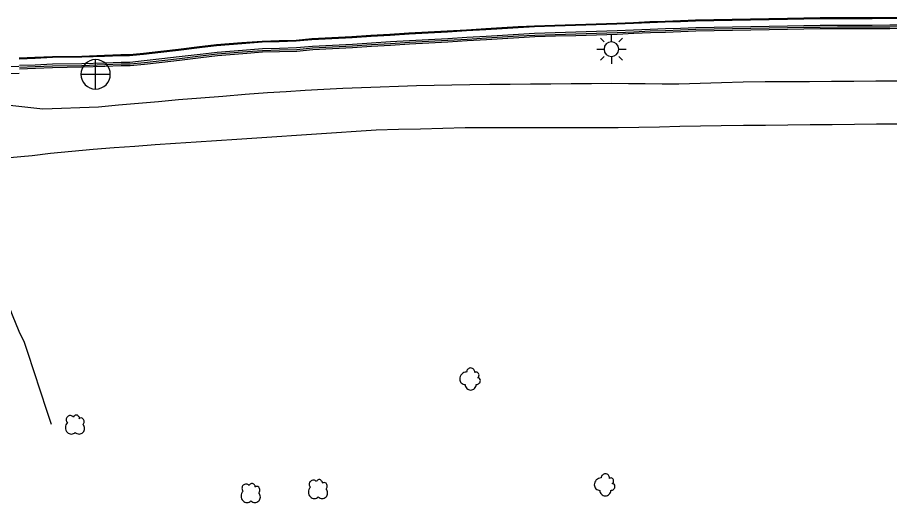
# Model space of a CAD drawing. Header units: feet. Extents: x 3174203 to 3175581, y 1715832 to 1717426.
# Drawn here: x 3174839.6 to 3175034.4, y 1716137.2 to 1716245.4 of the extents above; entities that cross this region are included whole.
import ezdxf

# ---------------------------------------------------------------- set-up
doc = ezdxf.new("R2010")
doc.units = ezdxf.units.FT
doc.header["$MEASUREMENT"] = 0
for name, color, linetype, lineweight in [('BACK_OF_CURB', 5, 'Continuous', 30), ('BOTTOM_OF_CURB', 3, 'Continuous', 30), ('CONCRETE_BOTTOM', 9, 'Continuous', 30), ('CONCRETE_TOP', 204, 'Continuous', 30), ('FOOT_PATH', 2, 'Continuous', 30), ('GUTTER', 30, 'Continuous', 30), ('LIGHT_POLE', 5, 'Continuous', 30), ('MANHOLE', 30, 'Continuous', 30), ('SHRUB', 14, 'Continuous', 30), ('SINGLE_TREE', 3, 'Continuous', 30), ('TOP_OF_CURB', 1, 'Continuous', 30)]:
    doc.layers.add(name, color=color, linetype=linetype, lineweight=lineweight)
for name, color, linetype, lineweight, true_color in [('BRIDGE', 117, 'Continuous', 30, 0x53735e), ('FENCE', 201, 'Continuous', 30, 0xe39cff), ('PAVED_ROAD', 140, 'Continuous', 30, 0x38a9ff)]:
    doc.layers.add(name, color=color, linetype=linetype, lineweight=lineweight, true_color=true_color)

# ---------------------------------------------------------------- blocks, each defined once
blk = doc.blocks.new('SYM205')
at = {"lineweight": -2}
for p, q in [((-0.25, 0.25), (-0.375, 0.375)), ((0, 0.25), (0, 0.5)), ((0.25, 0.25), (0.375, 0.375)), ((0.25, 0), (0.5, 0)), ((-0.25, -0.25), (-0.375, -0.375)), ((0, -0.25), (0, -0.5)), ((0.25, -0.25), (0.375, -0.375))]:
    blk.add_line(p, q, dxfattribs=at)
at = {"lineweight": -2, "flags": 128}
blk.add_lwpolyline([(-0.5, 0), (-0.25, 0, 1), (0.25, 0, 1), (-0.25, 0)], format="xyb", dxfattribs=at)
blk = doc.blocks.new('SYM205_1')
at = {"layer": 'LIGHT_POLE', "ltscale": 0.25, "xscale": 26.246667, "yscale": 26.246667, "zscale": 26.246667}
blk.add_blockref('SYM205', (0, 0), dxfattribs=at)
blk = doc.blocks.new('SYM003')
at = {"layer": 'LIGHT_POLE', "ltscale": 0.25, "xscale": 0.5, "yscale": 0.5, "zscale": 0.5}
blk.add_blockref('SYM205_1', (0, 0), dxfattribs=at)
blk = doc.blocks.new('SYM203')
at = {"lineweight": -2}
blk.add_line((-0.5, 0), (0.5, 0), dxfattribs=at)
at = {"lineweight": -2, "flags": 128}
blk.add_lwpolyline([(0, -0.5, 1), (0, 0.5, 1), (0, -0.5), (0, 0.5)], format="xyb", dxfattribs=at)
blk = doc.blocks.new('SYM203_1')
at = {"layer": 'MANHOLE', "ltscale": 0.25, "xscale": 26.246667, "yscale": 26.246667, "zscale": 26.246667}
blk.add_blockref('SYM203', (0, 0), dxfattribs=at)
blk = doc.blocks.new('SYM004')
at = {"layer": 'MANHOLE', "ltscale": 0.25, "xscale": 0.5, "yscale": 0.5, "zscale": 0.5}
blk.add_blockref('SYM203_1', (0, 0), dxfattribs=at)
blk = doc.blocks.new('SYM231')
at = {"layer": 'SHRUB', "ltscale": 0.25}
for centre, radius, start, end in [((0.298974, 5.855085), 3.690935, 89.999957, 180.000043), ((0.29898, 5.855085), 3.690935, 354.734283, 90.000043), ((-3.391965, -0.296476), 6.151558, 89.999957, 180.000043), ((5.220229, 3.394459), 2.460623, 342.885514, 120.419776), ((6.45054, 2.164144), 1.230312, 269.999957, 24.295265), ((6.450541, -1.526791), 2.460623, 359.999957, 90.000043), ((-4.622277, -0.296484), 4.921246, 179.999957, 270.000043), ((0.298973, -5.217734), 4.921246, 179.999957, 270.000043), ((0.298981, -5.217734), 4.921246, 269.999957, 0.000043), ((5.22023, -1.526796), 3.690935, 269.999957, 0.000043)]:
    blk.add_arc(centre, radius, start, end, dxfattribs=at)
blk = doc.blocks.new('SYM006')
at = {"layer": 'SHRUB', "ltscale": 0.25, "xscale": 0.5, "yscale": 0.5, "zscale": 0.5}
blk.add_blockref('SYM231', (0, 0), dxfattribs=at)
blk = doc.blocks.new('SYM217')
at = {"layer": 'SINGLE_TREE', "ltscale": 0.25}
for centre, radius, start, end in [((-3.999317, 4.740554), 3.690935, 39.734283, 135.000043), ((1.220457, 6.480478), 2.460623, 27.885514, 165.419776), ((-2.259399, -2.219148), 6.151558, 134.999957, 225.000043), ((-3.999321, 4.74055), 3.690935, 134.999957, 225.000043), ((2.960383, 6.480475), 1.230312, 314.999957, 69.295265), ((5.570268, 3.870591), 2.460623, 44.999957, 135.000043), ((4.70031, 3.000626), 3.690935, 314.999957, 45.000043), ((3.830349, -3.08911), 4.921246, 314.999957, 45.000043), ((-3.129355, -3.089116), 4.921246, 224.999957, 315.000043), ((3.830344, -3.089116), 4.921246, 224.999957, 315.000043)]:
    blk.add_arc(centre, radius, start, end, dxfattribs=at)
blk = doc.blocks.new('SYM007')
at = {"layer": 'SINGLE_TREE', "ltscale": 0.25, "xscale": 0.5, "yscale": 0.5, "zscale": 0.5}
blk.add_blockref('SYM217', (0, 0), dxfattribs=at)

msp = doc.modelspace()

# ---------------------------------------------------------------- linework, layer by layer
at = {"layer": 'BACK_OF_CURB'}
msp.add_polyline3d([(3174840.074784, 1716233.93109, 5252.415862), (3174843.609417, 1716234.074446, 5252.327), (3174847.457872, 1716234.23053, 5252.218), (3174854.00091, 1716234.325019, 5252.104), (3174859.121492, 1716234.481838, 5252.172), (3174862.733605, 1716234.637822, 5252.20558), (3174864.738857, 1716234.637822, 5252.220468), (3174867.961939, 1716234.98141, 5252.242935), (3174871.87955, 1716235.425064, 5252.269613), (3174875.796875, 1716235.868687, 5252.30053), (3174880.500355, 1716236.429016, 5252.342468), (3174884.237504, 1716236.896356, 5252.37907), (3174889.877958, 1716237.312417, 5252.437482), (3174894.300473, 1716237.667991, 5252.483848), (3174898.099647, 1716237.771766, 5252.524641), (3174901.944566, 1716237.876791, 5252.56215), (3174905.476815, 1716238.213493, 5252.596092), (3174909.918696, 1716238.447375, 5252.633979), (3174914.380191, 1716238.682289, 5252.673067), (3174918.622262, 1716238.945491, 5252.714563), (3174922.860791, 1716239.208473, 5252.761009), (3174927.096625, 1716239.471288, 5252.809297), (3174931.36939, 1716239.705867, 5252.85588), (3174935.646757, 1716239.9407, 5252.901677), (3174939.944491, 1716240.198363, 5252.944909), (3174944.239504, 1716240.455862, 5252.987603), (3174947.839591, 1716240.663919, 5253.020984), (3174951.440494, 1716240.872022, 5253.05152), (3174955.031755, 1716241.079568, 5253.085224), (3174959.618549, 1716241.227592, 5253.13214), (3174964.214995, 1716241.375927, 5253.179837), (3174968.811441, 1716241.524262, 5253.231234), (3174973.41211, 1716241.672733, 5253.286149), (3174977.113367, 1716241.833476, 5253.331521), (3174980.807873, 1716241.993927, 5253.377969), (3174984.191713, 1716242.118261, 5253.418243), (3174987.578082, 1716242.242689, 5253.461025), (3174990.957294, 1716242.366853, 5253.501032), (3174995.043105, 1716242.439752, 5253.544332), (3174999.136077, 1716242.512778, 5253.592496), (3175003.229049, 1716242.585805, 5253.644125), (3175007.32202, 1716242.658831, 5253.700528), (3175011.415666, 1716242.731869, 5253.757545), (3175015.071595, 1716242.803605, 5253.804027), (3175018.720687, 1716242.875207, 5253.850452), (3175022.585903, 1716242.888226, 5253.89604), (3175026.45728, 1716242.901267, 5253.941055), (3175030.328658, 1716242.914307, 5253.984466), (3175034.20428, 1716242.927362, 5254.032764), (3175038.648551, 1716242.992082, 5254.087709)], dxfattribs=at)
at = {"layer": 'BOTTOM_OF_CURB'}
msp.add_polyline3d([(3174840.045816, 1716234.688913, 5251.64329), (3174843.578685, 1716234.832198, 5251.679), (3174847.437027, 1716234.988683, 5251.68), (3174853.983827, 1716235.083226, 5251.425), (3174859.093524, 1716235.239711, 5251.554), (3174862.717238, 1716235.396196, 5251.761), (3174864.698549, 1716235.396196, 5251.881), (3174867.879074, 1716235.735247, 5251.899), (3174871.794212, 1716236.178622, 5251.905729), (3174875.70935, 1716236.621997, 5251.916227), (3174880.408447, 1716237.181803, 5251.933), (3174884.16251, 1716237.651259, 5251.956), (3174889.819674, 1716238.068553, 5252.000715), (3174894.259701, 1716238.425534, 5252.036994), (3174898.078939, 1716238.529858, 5252.071036), (3174901.898177, 1716238.634181, 5252.104075), (3174905.42087, 1716238.969972, 5252.132428), (3174909.87882, 1716239.2047, 5252.17125), (3174914.33677, 1716239.439428, 5252.213936), (3174918.575299, 1716239.70241, 5252.258076), (3174922.813827, 1716239.965392, 5252.30572), (3174927.052356, 1716240.228374, 5252.356776), (3174931.327817, 1716240.463101, 5252.408875), (3174935.603278, 1716240.697829, 5252.459), (3174939.899106, 1716240.955378, 5252.511007), (3174944.194933, 1716241.212926, 5252.558306), (3174947.795836, 1716241.42103, 5252.597206), (3174951.396739, 1716241.629133, 5252.631803), (3174954.997641, 1716241.837237, 5252.666685), (3174959.594088, 1716241.985572, 5252.712504), (3174964.190534, 1716242.133906, 5252.763284), (3174968.78698, 1716242.282241, 5252.81493), (3174973.383427, 1716242.430576, 5252.871206), (3174977.080462, 1716242.591137, 5252.91675), (3174980.777497, 1716242.751697, 5252.959575), (3174984.163866, 1716242.876124, 5252.99575), (3174987.550236, 1716243.000552, 5253.03025), (3174990.936605, 1716243.124979, 5253.065974), (3174995.029576, 1716243.198005, 5253.111192), (3174999.122548, 1716243.271032, 5253.160814), (3175003.21552, 1716243.344058, 5253.211238), (3175007.308491, 1716243.417085, 5253.266093), (3175011.401463, 1716243.490111, 5253.325241), (3175015.056717, 1716243.561833, 5253.374323), (3175018.711971, 1716243.633556, 5253.422685), (3175022.583348, 1716243.646596, 5253.472421), (3175026.454726, 1716243.659637, 5253.522076), (3175030.326104, 1716243.672677, 5253.568757), (3175034.197481, 1716243.685718, 5253.613342), (3175038.637508, 1716243.750376, 5253.6685)], dxfattribs=at)
at = {"layer": 'BRIDGE'}
msp.add_polyline3d([(3174693.325839, 1716231.600553, 5251.746296), (3174744.235237, 1716232.051028, 5251.949815), (3174802.363208, 1716232.505224, 5252.225384), (3174839.987471, 1716232.919268, 5252.374141)], dxfattribs=at)
at = {"layer": 'CONCRETE_BOTTOM', "extrusion": (0.002283, -0.621581, 0.783346), "elevation": -1055417.533037, "flags": 128}
msp.add_lwpolyline([(3180975.340951, 1338525.607271), (3181043.725117, 1338526.186934), (3181122.0108, 1338526.672944)], dxfattribs=at)
at = {"layer": 'CONCRETE_TOP', "extrusion": (-0.004084, -0.068914, 0.997614), "elevation": -126000.059571, "flags": 128}
msp.add_lwpolyline([(3067741.828851, 1896887.016609), (3067663.709213, 1896881.776869), (3067595.503668, 1896876.89817)], dxfattribs=at)
at = {"layer": 'FENCE'}
msp.add_polyline3d([(3174825.624445, 1716212.299767, 5250.084), (3174827.11443, 1716208.423832, 5249.912), (3174828.604414, 1716204.547897, 5249.202), (3174830.206014, 1716200.424764, 5248.247), (3174831.807613, 1716196.301632, 5247.317), (3174833.060649, 1716192.990731, 5246.47), (3174834.313685, 1716189.679831, 5245.909), (3174835.566721, 1716186.368931, 5245.185), (3174837.017201, 1716182.711844, 5244.37), (3174838.467681, 1716179.054758, 5243.588), (3174839.918162, 1716175.397672, 5242.581), (3174841.081739, 1716172.939684, 5242.007), (3174841.822341, 1716170.714827, 5241.539), (3174843.238106, 1716166.409888, 5240.748), (3174844.653871, 1716162.10495, 5240.774), (3174846.069636, 1716157.800012, 5240.561), (3174847.164695, 1716154.677644, 5240.999)], dxfattribs=at)
at = {"layer": 'FOOT_PATH'}
for points in [[(3174835.886331, 1716226.064036, 5252.522458), (3174840.581033, 1716225.536533, 5252.541358), (3174845.275735, 1716225.00903, 5252.559512), (3174849.411903, 1716225.157102, 5252.571791), (3174853.548072, 1716225.305175, 5252.58025), (3174857.68424, 1716225.453247, 5252.588688), (3174862.149388, 1716225.850314, 5252.5945), (3174866.614537, 1716226.24738, 5252.601736), (3174871.079685, 1716226.644446, 5252.613116), (3174875.544833, 1716227.041512, 5252.628315), (3174880.498667, 1716227.44106, 5252.645873), (3174885.452501, 1716227.840608, 5252.667), (3174890.406335, 1716228.240156, 5252.690563), (3174895.360169, 1716228.639704, 5252.71), (3174899.567331, 1716228.877944, 5252.729522), (3174903.774493, 1716229.116183, 5252.753441), (3174907.981655, 1716229.354423, 5252.78182), (3174912.188817, 1716229.592663, 5252.814554), (3174916.343058, 1716229.751489, 5252.850957), (3174920.4973, 1716229.910316, 5252.888098), (3174924.651542, 1716230.069142, 5252.929255), (3174928.615601, 1716230.163446, 5252.972075), (3174932.57966, 1716230.257749, 5253.018296), (3174936.54372, 1716230.352052, 5253.067766), (3174940.507779, 1716230.446355, 5253.121716), (3174945.032463, 1716230.48039, 5253.180879), (3174949.557146, 1716230.514424, 5253.23625), (3174954.08183, 1716230.548458, 5253.28853), (3174958.606514, 1716230.582492, 5253.343764), (3174963.131197, 1716230.616527, 5253.402), (3174967.655881, 1716230.650561, 5253.458676), (3174972.180564, 1716230.684595, 5253.511085), (3174975.931289, 1716230.644888, 5253.55379), (3174979.682013, 1716230.605182, 5253.59225), (3174983.432738, 1716230.565475, 5253.633097), (3174987.183463, 1716230.525769, 5253.677328), (3174991.947941, 1716230.696176, 5253.736535), (3174996.71242, 1716230.866584, 5253.79625), (3175001.476898, 1716231.036991, 5253.85446), (3175006.416124, 1716231.063462, 5253.911615), (3175011.35535, 1716231.089934, 5253.966), (3175016.294575, 1716231.116405, 5254.017125), (3175021.233801, 1716231.142876, 5254.064031), (3175026.173027, 1716231.169347, 5254.112169), (3175031.112253, 1716231.195818, 5254.165147), (3175036.051478, 1716231.222289, 5254.222583)], [(3174836.99667, 1716214.038146, 5252.717709), (3174842.85948, 1716214.594039, 5252.712008), (3174846.987262, 1716215.138586, 5252.708626), (3174851.729296, 1716215.550779, 5252.709308), (3174856.471331, 1716215.962972, 5252.71325), (3174861.213366, 1716216.375164, 5252.718944), (3174865.773605, 1716216.688681, 5252.728083), (3174870.333845, 1716217.002198, 5252.737895), (3174874.894084, 1716217.315715, 5252.751462), (3174879.454323, 1716217.629232, 5252.769158), (3174884.014563, 1716217.942749, 5252.791485), (3174888.574802, 1716218.256265, 5252.818314), (3174893.010183, 1716218.551229, 5252.841603), (3174897.445563, 1716218.846192, 5252.865502), (3174901.880944, 1716219.141156, 5252.893393), (3174906.316325, 1716219.436119, 5252.925288), (3174910.751705, 1716219.731083, 5252.961072), (3174915.187086, 1716220.026046, 5253.000937), (3174919.622467, 1716220.32101, 5253.045372), (3174924.587463, 1716220.439243, 5253.095917), (3174929.55246, 1716220.557477, 5253.14875), (3174934.517457, 1716220.675711, 5253.206028), (3174939.482454, 1716220.793944, 5253.266115), (3174944.360299, 1716220.800427, 5253.325635), (3174949.238145, 1716220.80691, 5253.384063), (3174954.11599, 1716220.813392, 5253.440141), (3174958.993835, 1716220.819875, 5253.499), (3174963.871681, 1716220.826358, 5253.558125), (3174968.749526, 1716220.83284, 5253.616785), (3174973.627372, 1716220.839323, 5253.678876), (3174978.224632, 1716220.925543, 5253.74025), (3174982.821892, 1716221.011763, 5253.797514), (3174987.419152, 1716221.097983, 5253.854053), (3174992.016412, 1716221.184204, 5253.909408), (3174996.613672, 1716221.270424, 5253.962899), (3175001.568332, 1716221.319269, 5254.020975), (3175006.522993, 1716221.368115, 5254.078319), (3175011.477654, 1716221.41696, 5254.13175), (3175016.432315, 1716221.465805, 5254.182562), (3175021.386976, 1716221.514651, 5254.238), (3175026.341636, 1716221.563496, 5254.29675), (3175031.296297, 1716221.612342, 5254.35225), (3175036.250958, 1716221.661187, 5254.404)]]:
    msp.add_polyline3d(points, dxfattribs=at)
at = {"layer": 'GUTTER'}
msp.add_polyline3d([(3174839.989182, 1716236.170476, 5251.654955), (3174843.528267, 1716236.314013, 5251.675987), (3174847.396274, 1716236.47089, 5251.703), (3174853.950428, 1716236.565539, 5251.692), (3174859.038846, 1716236.721373, 5251.779), (3174862.68524, 1716236.878837, 5251.825127), (3174864.619746, 1716236.878837, 5251.848516), (3174867.717073, 1716237.209019, 5251.876748), (3174871.627655, 1716237.651878, 5251.911), (3174875.538236, 1716238.094736, 5251.938276), (3174880.228763, 1716238.653523, 5251.975844), (3174884.015893, 1716239.127113, 5252.010297), (3174889.705728, 1716239.546817, 5252.062722), (3174894.179993, 1716239.906551, 5252.107), (3174897.993739, 1716240.010725, 5252.146421), (3174901.807486, 1716240.114898, 5252.182685), (3174905.311496, 1716240.448908, 5252.212535), (3174909.781689, 1716240.684281, 5252.249392), (3174914.251882, 1716240.919653, 5252.289632), (3174918.489858, 1716241.182601, 5252.33125), (3174922.727833, 1716241.445548, 5252.376107), (3174926.965809, 1716241.708496, 5252.421544), (3174931.242042, 1716241.943266, 5252.467165), (3174935.518274, 1716242.178036, 5252.516607), (3174939.813036, 1716242.435521, 5252.5695), (3174944.107797, 1716242.693005, 5252.622219), (3174947.715514, 1716242.901503, 5252.664492), (3174951.323231, 1716243.11, 5252.70275), (3174954.930948, 1716243.318497, 5252.73835), (3174959.530048, 1716243.466918, 5252.78675), (3174964.129149, 1716243.615338, 5252.83525), (3174968.728249, 1716243.763759, 5252.8865), (3174973.327349, 1716243.912179, 5252.937447), (3174977.02273, 1716244.072668, 5252.97925), (3174980.718111, 1716244.233156, 5253.021), (3174984.110793, 1716244.357816, 5253.06025), (3174987.503475, 1716244.482475, 5253.102), (3174990.896156, 1716244.607134, 5253.144034), (3174994.991664, 1716244.680206, 5253.194763), (3174999.087172, 1716244.753278, 5253.2485), (3175003.18268, 1716244.826349, 5253.306937), (3175007.278188, 1716244.899421, 5253.36275), (3175011.373695, 1716244.972493, 5253.415429), (3175015.034312, 1716245.04432, 5253.46375), (3175018.694929, 1716245.116148, 5253.511328), (3175022.567244, 1716245.129191, 5253.56), (3175026.439559, 1716245.142235, 5253.611), (3175030.311874, 1716245.155279, 5253.659875), (3175034.184189, 1716245.168322, 5253.704), (3175038.623776, 1716245.232975, 5253.756438)], dxfattribs=at)
at = {"layer": 'PAVED_ROAD'}
msp.add_polyline3d([(3175038.622613, 1716245.358501, 5253.762688), (3175034.183064, 1716245.293849, 5253.71), (3175030.310669, 1716245.280805, 5253.664909), (3175026.438275, 1716245.267761, 5253.616728), (3175022.565881, 1716245.254718, 5253.568), (3175018.693486, 1716245.241674, 5253.517), (3175015.032415, 1716245.169837, 5253.46825), (3175011.371345, 1716245.098001, 5253.422), (3175007.275622, 1716245.024925, 5253.37025), (3175003.179899, 1716244.95185, 5253.314562), (3174999.084177, 1716244.878774, 5253.255339), (3174994.988454, 1716244.805699, 5253.200441), (3174990.892732, 1716244.732623, 5253.150176), (3174987.499516, 1716244.607944, 5253.109), (3174984.106299, 1716244.483265, 5253.067125), (3174980.713083, 1716244.358586, 5253.028), (3174977.017842, 1716244.198104, 5252.985), (3174973.322601, 1716244.037622, 5252.946176), (3174968.723276, 1716243.889194, 5252.896481), (3174964.123951, 1716243.740766, 5252.84425), (3174959.524626, 1716243.592338, 5252.794), (3174954.925302, 1716243.44391, 5252.746), (3174951.317008, 1716243.23538, 5252.70925), (3174947.708714, 1716243.026849, 5252.671652), (3174944.10042, 1716242.818318, 5252.631358), (3174939.805749, 1716242.560839, 5252.57975), (3174935.511077, 1716242.30336, 5252.528764), (3174931.234779, 1716242.068587, 5252.478612), (3174926.958482, 1716241.833813, 5252.431676), (3174922.720553, 1716241.570868, 5252.386), (3174918.482624, 1716241.307923, 5252.343405), (3174914.244695, 1716241.044978, 5252.301419), (3174909.773465, 1716240.809552, 5252.260641), (3174905.302236, 1716240.574125, 5252.223121), (3174901.799807, 1716240.240265, 5252.193147), (3174897.986526, 1716240.136104, 5252.15677), (3174894.173244, 1716240.031944, 5252.116431), (3174889.69608, 1716239.671976, 5252.071105), (3174884.00348, 1716239.252069, 5252.017575), (3174880.21355, 1716238.778128, 5251.982409), (3174875.523748, 1716238.219428, 5251.944276), (3174871.613553, 1716237.776613, 5251.91675), (3174867.703357, 1716237.333798, 5251.885721), (3174864.613074, 1716237.004367, 5251.857321), (3174862.68253, 1716237.004367, 5251.836318), (3174859.034217, 1716236.84682, 5251.795), (3174853.9476, 1716236.691041, 5251.713), (3174847.392824, 1716236.596383, 5251.711), (3174843.523998, 1716236.439473, 5251.678962), (3174839.984387, 1716236.295915, 5251.650635)], dxfattribs=at)
at = {"layer": 'TOP_OF_CURB'}
msp.add_polyline3d([(3174840.061111, 1716234.288788, 5252.266682), (3174843.594911, 1716234.43211, 5252.187), (3174847.448033, 1716234.588383, 5252.073), (3174853.992847, 1716234.682898, 5251.975), (3174859.108291, 1716234.839559, 5252.045), (3174862.725879, 1716234.99578, 5252.088075), (3174864.719831, 1716234.99578, 5252.110838), (3174867.922826, 1716235.337226, 5252.138685), (3174871.83927, 1716235.780749, 5252.171202), (3174875.755563, 1716236.224254, 5252.199716), (3174880.456974, 1716236.784337, 5252.23), (3174884.202106, 1716237.252675, 5252.2), (3174889.850448, 1716237.669318, 5252.317), (3174894.281228, 1716238.025557, 5252.365228), (3174898.089873, 1716238.129591, 5252.408056), (3174901.92267, 1716238.234284, 5252.450483), (3174905.450409, 1716238.570556, 5252.485808), (3174909.899874, 1716238.804837, 5252.527125), (3174914.359696, 1716239.039664, 5252.568032), (3174918.600095, 1716239.302762, 5252.604736), (3174922.838624, 1716239.565744, 5252.644994), (3174927.075729, 1716239.828637, 5252.688516), (3174931.349767, 1716240.063287, 5252.73299), (3174935.626234, 1716240.29807, 5252.776872), (3174939.923069, 1716240.555679, 5252.816303), (3174944.218466, 1716240.813202, 5252.851722), (3174947.818938, 1716241.02128, 5252.880204), (3174951.419841, 1716241.229384, 5252.91), (3174955.015653, 1716241.437193, 5252.88), (3174959.607003, 1716241.585363, 5252.937), (3174964.203449, 1716241.733698, 5253.014461), (3174968.799896, 1716241.882033, 5253.08793), (3174973.398571, 1716242.03044, 5253.157245), (3174977.097835, 1716242.191097, 5253.209822), (3174980.793535, 1716242.351599, 5253.261296), (3174984.178569, 1716242.475978, 5253.30426), (3174987.564938, 1716242.600405, 5253.351015), (3174990.947529, 1716242.724694, 5253.397569), (3174995.03672, 1716242.797653, 5253.449018), (3174999.129691, 1716242.870679, 5253.496), (3175003.222663, 1716242.943705, 5253.542657), (3175007.315635, 1716243.016732, 5253.593752), (3175011.408962, 1716243.089765, 5253.646983), (3175015.064572, 1716243.161494, 5253.697787), (3175018.716573, 1716243.233153, 5253.749128), (3175022.584697, 1716243.246182, 5253.804316), (3175026.456075, 1716243.259222, 5253.855956), (3175030.327452, 1716243.272263, 5253.903642), (3175034.201071, 1716243.285311, 5253.947668), (3175038.643339, 1716243.350002, 5253.99352)], dxfattribs=at)

# ---------------------------------------------------------------- block references
at = {"layer": 'LIGHT_POLE', "ltscale": 0.25, "xscale": 0.5, "yscale": 0.5, "zscale": 0.5}
msp.add_blockref('SYM003', (3174972.1231, 1716238.2862, 5253.7234), dxfattribs=at)
at = {"layer": 'MANHOLE', "ltscale": 0.25, "xscale": 0.5, "yscale": 0.5, "zscale": 0.5}
msp.add_blockref('SYM004', (3174857.046, 1716232.681, 5252.202), dxfattribs=at)
at = {"layer": 'SHRUB', "ltscale": 0.25, "xscale": 0.5, "yscale": 0.5, "zscale": 0.5}
for p in [(3174940.6599, 1716164.8192, 5245.4579), (3174970.6895, 1716141.2225, 5242.3577)]:
    msp.add_blockref('SYM006', p, dxfattribs=at)
at = {"layer": 'SINGLE_TREE', "ltscale": 0.25, "xscale": 0.5, "yscale": 0.5, "zscale": 0.5}
for p in [(3174852.4055, 1716154.4859, 5242.451), (3174906.6214, 1716140.0968, 5242.913), (3174891.6123, 1716139.2116, 5242.8201)]:
    msp.add_blockref('SYM007', p, dxfattribs=at)

doc.saveas('drawing.dxf')
